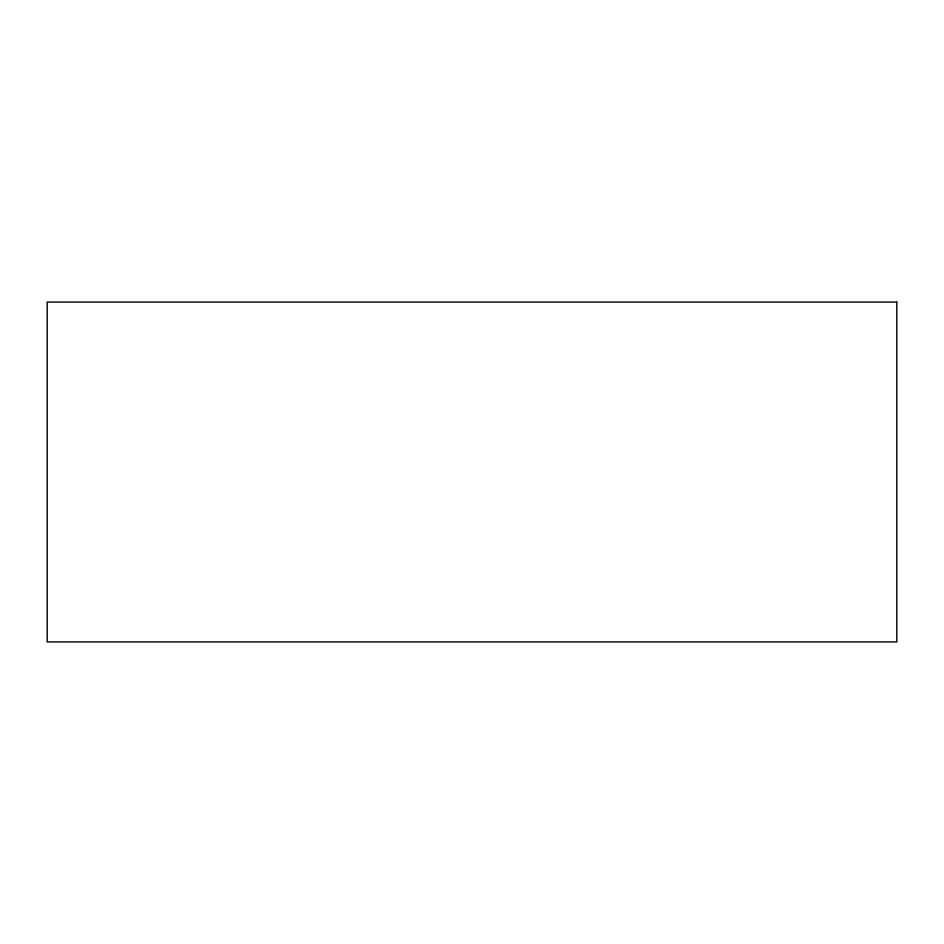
<?xml version="1.0" encoding="UTF-8"?>
<svg xmlns="http://www.w3.org/2000/svg" width="944" height="944" viewBox="0 0 944 944"><rect width="100%" height="100%" fill="white"/><g stroke="black" fill="none" stroke-linecap="round" stroke-linejoin="round"><path stroke-width="1.42" d="M896.8 302.08L47.2 302.08L47.2 641.92L896.8 641.92L896.8 302.08"/></g></svg>
